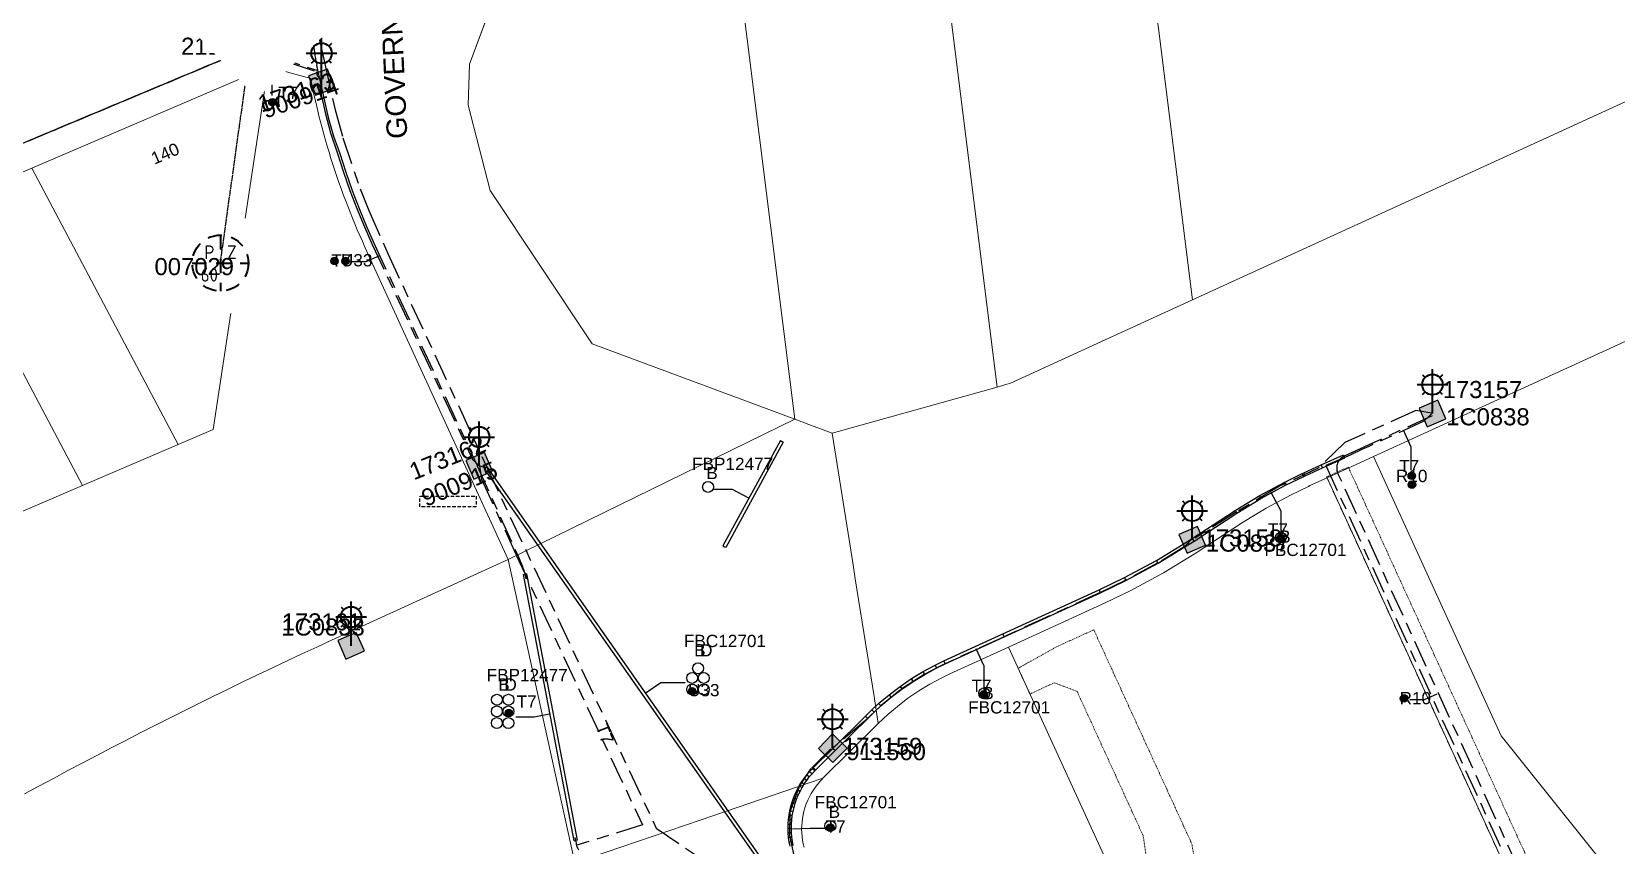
# Model space of a CAD drawing. Header units: metres. Extents: x 300268 to 302887, y 6172399 to 6173904.
# Drawn here: x 300844.4 to 301076.6, y 6173145 to 6173264.3 of the extents above; entities that cross this region are included whole.
import ezdxf
from ezdxf.enums import TextEntityAlignment as Align

# ---------------------------------------------------------------- set-up
doc = ezdxf.new("R2010")
doc.units = ezdxf.units.M
for name, pattern in [('Cable Exist OH', [1, 1, 0]), ('Cable Exist UG', [8.2, 4, -1.2, 1.8, -1.2]), ('Dash', [5, 3, -2]), ('DASHED', [0.75, 0.5, -0.25]), ('HIDDEN', [0.375, 0.25, -0.125]), ('HIDDEN2', [0.1875, 0.125, -0.0625])]:
    doc.linetypes.add(name, pattern=pattern)
doc.layers.get('0').update_dxf_attribs({"color": 6})
for name, color, linetype, lineweight in [('Cadastre Buildings_SP_EXT', 9, 'Continuous', 5), ('Cadastre Land Parcels_SP_EXT', 9, 'Continuous', 5), ('Cadastre Other Property_SP_EXT', 9, 'HIDDEN', 5), ('Cadastre Roads_SP_EXT', 9, 'Continuous', 5)]:
    doc.layers.add(name, color=color, linetype=linetype, lineweight=lineweight)
for name, color, linetype in [('Duct_SP_EXT', 7, 'Continuous'), ('Equip_SL_EXT', 7, 'Continuous'), ('Equip_SP_SL_EXT', 7, 'Continuous'), ('Mains_HV_EXT', 7, 'Continuous'), ('Mains_LV_EXT', 7, 'Continuous'), ('Mains_SL_EXT', 7, 'Continuous'), ('Mains_TR_EXT', 7, 'Continuous'), ('Notes', 7, 'Continuous'), ('Notes_TR_MISC', 7, 'Continuous'), ('SupportsOH_SP_TR_HV_LV_SL_EXT', 7, 'Continuous'), ('SupportsUG_SP_LV_SL_EXT', 7, 'Continuous'), ('Trench_SP_EXT', 7, 'Continuous')]:
    doc.layers.add(name, color=color, linetype=linetype)
doc.layers.add('UNKNOWN_FEATURES', color=1, linetype='DASHED', plot=False)
doc.styles.add('COLUMN_LABEL', font='arial.ttf')
doc.styles.add('iecARIAL', font='arial.ttf', dxfattribs={"height": 2})
doc.styles.add('IESYMBOL1', font='isocp.shx')
doc.styles.add('POLE_LABEL', font='arial.ttf')
doc.styles.add('SLCP_LABEL', font='arial.ttf', dxfattribs={"height": 3.5})
doc.styles.get("Standard").update_dxf_attribs({"font": 'arial.ttf'})

# ---------------------------------------------------------------- blocks, each defined once
blk = doc.blocks.new('COLUMN_EXT')
blk.add_hatch(color=256).paths.add_polyline_path([(-1.49, 1.48), (-1.49, -1.49), (1.48, -1.49), (1.48, 1.48)])
blk.add_lwpolyline([(-1.49, -1.49), (1.48, -1.49), (1.48, 1.48), (-1.49, 1.48)], close=True)
for tag, height, style, flags, p in [('ASSET_NUM', 2.5, 'COLUMN_LABEL', 8, (2, 2)), ('STRUCTURE_PLANT_NUMBER', 0.2, 'POLE_LABEL', 9, (1.81, 0.03)), ('STREET_CODE', 0.2, 'COLUMN_LABEL', 9, (1.81, -0.2))]:
    blk.add_attdef(tag, text='', height=height, dxfattribs=dict(style=style, flags=flags)).set_placement(p, align=Align.MIDDLE_LEFT)
at = {"flags": 1}
blk.add_attdef('Z', (1.81, -2.35), '', height=0.2, dxfattribs=at)
at = {"flags": 9}
for tag, p in [('COLUMN_TYPE', (1.81, -0.4)), ('OWNED_BY', (1.81, -0.6)), ('STATE', (1.81, -0.8)), ('USAGE', (1.81, -1)), ('STREETNAME', (1.81, -1.6)), ('SUBURB', (1.81, -1.8)), ('LEGEND', (1.81, -1.2)), ('LOCATION', (1.81, -1.4)), ('NOTES', (1.81, -2))]:
    blk.add_attdef(tag, text='', height=0.2, dxfattribs=at).set_placement(p, align=Align.MIDDLE_LEFT)
blk = doc.blocks.new('DUCT_EXT')
blk.add_circle((0, 0.8), 0.8)
at = {"flags": 1}
blk.add_attdef('Z', (0, 0), '', height=0.2, dxfattribs=at)
at = {"flags": 9}
for tag, p in [('DUCT_CODE', (0, 0)), ('XSECT_TYPE', (0, -0.2)), ('STATE', (0, -0.6)), ('FB_REFERENCE', (0, -0.4)), ('NOTES', (0, -0.8))]:
    blk.add_attdef(tag, text='', height=0.2, dxfattribs=at).set_placement(p, align=Align.MIDDLE_LEFT)
blk = doc.blocks.new('SL_LANTERN_EXT')
at = {"lineweight": 40}
for p, q in [((-1.46, 5.68), (-1.06, 5.28)), ((0, 1.97), (0, 6.47)), ((1.46, 5.68), (1.06, 5.28)), ((-2.25, 4.22), (2.25, 4.22)), ((-1.46, 2.76), (-1.06, 3.16)), ((0, 0), (0, 2.72)), ((1.46, 2.76), (1.06, 3.16))]:
    blk.add_line(p, q, dxfattribs=at)
blk.add_circle((0, 4.22), 1.5, dxfattribs=at)
at = {"style": 'iecARIAL', "flags": 8}
blk.add_attdef('ASSET_NUM', (1.5, 1.5), '', height=2.5, dxfattribs=at)
for tag, p, height, flags in [('OPERATING_VOLTAGE', (0.98, -1.65), 0.2, 9), ('ORIENTATION', (0.98, -1.85), 0.2, 9), ('OWNED_BY', (0.98, -2.05), 0.2, 9), ('STATE', (0.98, -2.25), 0.2, 9), ('CONSTRUCTED_VOLTAGE', (0.98, -0.65), 0.2, 9), ('CONTROL_TYPE', (0.98, -0.85), 0.2, 9), ('LANTERN_PURPOSE', (0.98, -1.05), 0.2, 9), ('LANTERN_TYPE', (0.98, -1.25), 0.2, 9), ('NO_PHASES', (0.98, -1.45), 0.2, 9), ('USAGE', (0.98, -2.45), 0.2, 9), ('LNUMBER', (2.18, -3.25), 2.5, 8), ('CEXIST', (0.98, -2.65), 0.2, 9), ('CNEW', (0.98, -2.85), 0.2, 9), ('CNUMBER', (0.98, -3.05), 0.2, 9), ('CREMOVE', (0.98, -3.25), 0.2, 9), ('CREPLACE', (0.98, -3.45), 0.2, 9), ('LKINGHEIGHT', (0.98, -3.65), 0.2, 9), ('LBRACKET', (0.98, -3.85), 0.2, 9), ('LBRACKETVOCAB', (0.98, -4.05), 0.2, 9), ('LCATEGORY', (0.98, -4.25), 0.2, 9), ('LCHARGE1', (0.98, -4.45), 0.2, 9), ('LCHARGE1PERCENT', (0.98, -4.65), 0.2, 9), ('LCHARGE2', (0.98, -4.85), 0.2, 9), ('LCHARGE2PERCENT', (0.98, -5.05), 0.2, 9), ('LCHARGE3', (0.98, -5.25), 0.2, 9), ('LCHARGE3PERCENT', (0.98, -5.45), 0.2, 9), ('LEXIST', (0.98, -5.65), 0.2, 9), ('LLAMP', (0.98, -5.85), 0.2, 9), ('LLAMPVOCAB', (0.98, -6.05), 0.2, 9), ('LMAST', (0.98, -6.25), 0.2, 9), ('LMASTVOCAB', (0.98, -6.45), 0.2, 9), ('LNEW', (0.98, -6.65), 0.2, 9), ('LANTNUMBER', (0.98, -6.85), 0.2, 9), ('STREETNAME', (0.98, -9.25), 0.2, 9), ('SUBURB', (0.98, -9.45), 0.2, 1), ('LOUTREACH', (0.98, -7.25), 0.2, 9), ('LOUTREACHVOCAB', (0.98, -7.45), 0.2, 9), ('LRATECODE', (0.98, -7.65), 0.2, 9), ('LREMOVE', (0.98, -7.85), 0.2, 9), ('LREPLACE', (0.98, -8.05), 0.2, 9), ('LTYPE', (0.98, -8.25), 0.2, 9), ('LTYPEVOCAB', (0.98, -8.45), 0.2, 9), ('LEGEND', (0.98, -8.65), 0.2, 9), ('LOCATION', (0.98, -8.85), 0.2, 9), ('NOTES', (0.98, -9.05), 0.2, 9)]:
    blk.add_attdef(tag, p, '', height=height, dxfattribs=dict(flags=flags))
blk = doc.blocks.new('POLE_EXT')
blk.add_hatch(color=256).paths.add_polyline_path([(-1, 0, 1), (1, 0, 1)])
blk.add_lwpolyline([(-1, 0, 1), (1, 0, 1)], format="xyb", close=True)
for tag, height, flags, p in [('pNumber', 2.5, 8, (-17.84, 2.07)), ('OWNED_BY', 0.2, 9, (1.35, -0.4)), ('SPECIAL_USE', 0.2, 9, (1.35, -0.8)), ('STATE', 0.2, 9, (1.35, -1)), ('cLV', 0.2, 9, (1.35, -1.4)), ('hDepth', 0.2, 9, (1.35, -1.6)), ('hDia', 0.2, 9, (1.35, -1.8)), ('cHV', 0.2, 9, (1.35, -2)), ('PARENT', 0.2, 9, (1.35, -0.6)), ('USAGE', 0.2, 9, (1.35, -1.2)), ('LBRACKET', 0.2, 9, (1.35, -2.2)), ('LExisting', 0.2, 9, (1.35, -2.4)), ('cLinedev', 0.2, 9, (1.35, -3.4)), ('pExisting', 0.2, 9, (1.35, -3.8)), ('pFooting', 0.2, 9, (1.35, -4.4)), ('pNew', 0.2, 9, (1.35, -4.6)), ('LANTNUMBER', 0.2, 9, (1.35, -2.6)), ('LOther', 0.2, 9, (1.35, -2.8)), ('LRemove', 0.2, 9, (1.35, -3)), ('LEGEND', 0.2, 9, (1.35, -3.2)), ('LOCATION', 0.2, 9, (1.35, -3.6)), ('PFNUMBER', 0.2, 9, (1.35, -4)), ('NEWPFNUMBER', 0.2, 9, (1.35, -4.2)), ('pRelocate', 0.2, 9, (1.35, -5)), ('pRemove', 0.2, 9, (1.35, -5.2)), ('pReplace', 0.2, 9, (1.35, -5.4)), ('pStay', 0.2, 9, (1.35, -5.6)), ('pType', 0.2, 9, (1.35, -5.8)), ('cspan', 0.2, 9, (1.35, -6)), ('STREETNAME', 0.2, 9, (1.35, -6.2)), ('SUBURB', 0.2, 9, (1.35, -6.4)), ('OPERATED_BY', 0.2, 9, (1.36, -7.01)), ('NOTES', 0.2, 9, (1.35, -6.6)), ('MAINTAINED_BY', 0.2, 9, (1.36, -6.81))]:
    blk.add_attdef(tag, text='', height=height, dxfattribs=dict(flags=flags)).set_placement(p, align=Align.MIDDLE_LEFT)
at = {"style": 'POLE_LABEL'}
for tag, height, flags, p in [('ASSET_NUM', 2.5, 8, (2, 2)), ('STRUCTURE_PLANT_NUMBER', 0.2, 9, (1.35, 0.03)), ('STREET_CODE', 0.2, 9, (1.35, -0.2))]:
    blk.add_attdef(tag, text='', height=height, dxfattribs=dict(at, flags=flags)).set_placement(p, align=Align.MIDDLE_LEFT)
at = {"flags": 1}
blk.add_attdef('Z', (1.35, -7.33), '', height=0.2, dxfattribs=at)
blk = doc.blocks.new('SL_STJ_EXT')
h = blk.add_hatch(color=256)
edge = h.paths.add_edge_path()
edge.add_ellipse((-0.59, 0.13), major_axis=(0.226, 0.226), ratio=1, start_angle=45, end_angle=135)
edge.add_line((-0.91, 0.13), (-0.91, -0.13))
edge.add_ellipse((-0.59, -0.13), major_axis=(0.226, 0.226), ratio=1, start_angle=135, end_angle=225)
edge.add_line((-0.59, -0.45), (0.59, -0.45))
edge.add_ellipse((0.59, -0.13), major_axis=(-0.226, 0.226), ratio=1, start_angle=135, end_angle=225)
edge.add_line((0.91, -0.13), (0.91, 0.13))
edge.add_ellipse((0.59, 0.13), major_axis=(-0.226, 0.226), ratio=1, start_angle=225, end_angle=315)
edge.add_line((0.59, 0.45), (-0.59, 0.45))
blk.add_lwpolyline([(-0.91, 0.13), (-0.91, -0.13, 0.414214), (-0.59, -0.45), (0.59, -0.45, 0.414214), (0.91, -0.13), (0.91, 0.13, 0.414214), (0.59, 0.45), (-0.59, 0.45, 0.414214)], format="xyb", close=True)
at = {"flags": 1}
blk.add_attdef('Z', (0, 0), '', height=0.2, dxfattribs=at)
at = {"flags": 9}
for tag, p in [('ORIENTATION', (0, 0)), ('USAGE', (0, -0.2)), ('LEGEND', (0, -0.4)), ('NOTES', (0, -0.6))]:
    blk.add_attdef(tag, text='', height=0.2, dxfattribs=at).set_placement(p, align=Align.MIDDLE_LEFT)
blk = doc.blocks.new('CABLE_LARGE_EXT')
h = blk.add_hatch(color=256)
edge = h.paths.add_edge_path()
edge.add_arc((0, 0.55), 0.55, 0, 360)
blk.add_circle((0, 0.55), 0.55)
at = {"flags": 1}
blk.add_attdef('Z', (0, 0), '', height=0.2, dxfattribs=at)
at = {"flags": 9}
for tag, p in [('COND_CODE', (0, 0)), ('STATE', (0, -0.4)), ('XSECT_SIZE', (0, -0.6)), ('FB_REFERENCE', (0, -0.2)), ('NOTES', (0, -0.8))]:
    blk.add_attdef(tag, text='', height=0.2, dxfattribs=at).set_placement(p, align=Align.MIDDLE_LEFT)
blk = doc.blocks.new('SLCP_ZELL_EXT')
blk.add_wipeout([(-0.24, 7.5), (-0.71, 7.47), (-1.17, 7.41), (-1.64, 7.32), (-2.09, 7.21), (-2.54, 7.06), (-2.98, 6.89), (-3.41, 6.69), (-3.82, 6.46), (-4.22, 6.21), (-4.6, 5.93), (-4.96, 5.63), (-5.31, 5.31), (-5.63, 4.96), (-5.93, 4.6), (-6.21, 4.22), (-6.46, 3.82), (-6.69, 3.41), (-6.89, 2.98), (-7.06, 2.54), (-7.21, 2.09), (-7.32, 1.64), (-7.41, 1.17), (-7.47, 0.71), (-7.5, 0.24), (-7.5, -0.24), (-7.47, -0.71), (-7.41, -1.17), (-7.32, -1.64), (-7.21, -2.09), (-7.06, -2.54), (-6.89, -2.98), (-6.69, -3.41), (-6.46, -3.82), (-6.21, -4.22), (-5.93, -4.6), (-5.63, -4.96), (-5.31, -5.31), (-4.96, -5.63), (-4.6, -5.93), (-4.22, -6.21), (-3.82, -6.46), (-3.41, -6.69), (-2.98, -6.89), (-2.54, -7.06), (-2.09, -7.21), (-1.64, -7.32), (-1.17, -7.41), (-0.71, -7.47), (-0.24, -7.5), (0.24, -7.5), (0.71, -7.47), (1.17, -7.41), (1.64, -7.32), (2.09, -7.21), (2.54, -7.06), (2.98, -6.89), (3.41, -6.69), (3.82, -6.46), (4.22, -6.21), (4.6, -5.93), (4.96, -5.63), (5.31, -5.31), (5.63, -4.96), (5.93, -4.6), (6.21, -4.22), (6.46, -3.82), (6.69, -3.41), (6.89, -2.98), (7.06, -2.54), (7.21, -2.09), (7.32, -1.64), (7.41, -1.17), (7.47, -0.71), (7.5, -0.24), (7.5, 0.24), (7.47, 0.71), (7.41, 1.17), (7.32, 1.64), (7.21, 2.09), (7.06, 2.54), (6.89, 2.98), (6.69, 3.41), (6.46, 3.82), (6.21, 4.22), (5.93, 4.6), (5.63, 4.96), (5.31, 5.31), (4.96, 5.63), (4.6, 5.93), (4.22, 6.21), (3.82, 6.46), (3.41, 6.69), (2.98, 6.89), (2.54, 7.06), (2.09, 7.21), (1.64, 7.32), (1.17, 7.41), (0.71, 7.47), (0.24, 7.5)])
at = {"linetype": 'Dash', "lineweight": 40, "ltscale": 0.7}
for p, q in [((0, 4.11), (0, -4.11)), ((-4.11, 0), (4.11, 0))]:
    blk.add_line(p, q, dxfattribs=at)
blk.add_circle((0, 0), 4.11, dxfattribs=at)
at = {"lineweight": 40, "style": 'IESYMBOL1'}
for s, p in [('P', (-1.6, 0)), ('Z', (1.7, 0)), ('60', (-1.61, -3.31))]:
    blk.add_text(s, height=2, dxfattribs=at).set_placement(p, align=Align.BOTTOM_CENTER)
at = {"style": 'SLCP_LABEL'}
for tag, height, flags, p in [('ASSET_NUM', 2.5, 8, (2, 2)), ('STREET_CODE', 0.2, 9, (0, -0.2))]:
    blk.add_attdef(tag, text='', height=height, dxfattribs=dict(at, flags=flags)).set_placement(p, align=Align.MIDDLE_LEFT)
at = {"flags": 1}
blk.add_attdef('Z', (0, 0), '', height=0.2, dxfattribs=at)
at = {"flags": 9}
for tag, p in [('CONSTRUCTED_VOLTAGE', (0, -0.4)), ('CONTROL_TYPE', (0, -0.6)), ('OPERATING_VOLTAGE', (0, -1)), ('ORIENTATION', (0, -1.2)), ('OWNED_BY', (0, -1.4)), ('STATE', (0, -2)), ('NO_PHASES', (0, -0.8)), ('USAGE', (0, -1.6)), ('LOCATION', (0, -1.8)), ('NOTES', (0, -2.2))]:
    blk.add_attdef(tag, text='', height=0.2, dxfattribs=at).set_placement(p, align=Align.MIDDLE_LEFT)
blk = doc.blocks.new('*U161')
blk.add_hatch(color=256).paths.add_polyline_path([(-0.01, 0.51), (0.01, -0.49), (2, 0.03)])
at = {"flags": 128}
blk.add_lwpolyline([(-0.01, 0.51), (0.01, -0.49), (2, 0.03), (-0.01, 0.51)], dxfattribs=at)
blk.add_wipeout([(1.9, 5.94), (25.43, 6.32), (25.94, -25.87), (2.42, -26.25)])

msp = doc.modelspace()

# ---------------------------------------------------------------- linework, layer by layer
at = {"layer": 'Cadastre Buildings_SP_EXT', "linetype": 'Continuous'}
msp.add_lwpolyline([(301067.68, 6173125.56), (301034.18, 6173198.83), (301031.67, 6173197.69), (301031.45, 6173197.58), (301028.84, 6173196.31), (301025.27, 6173194.37), (301021.81, 6173192.26), (301014.83, 6173187.74), (301010.21, 6173184.9), (301005.44, 6173182.32), (301001.65, 6173180.5), (300987.52, 6173174.02), (301010.87, 6173122.94), (301014.23, 6173101.12), (301067.68, 6173125.56)], close=True, dxfattribs=at)
at = {"layer": 'Cadastre Land Parcels_SP_EXT', "linetype": 'Continuous'}
for points in [[(301085.34, 6173257.39), (301080.79, 6173293.85), (301007.01, 6173284.65), (301014.46, 6173224.93), (301085.34, 6173257.39)], [(300987.26, 6173212.55), (300987.68, 6173212.67), (301014.46, 6173224.93), (301007.01, 6173284.65), (300977.24, 6173280.93), (300985.82, 6173212.15), (300987.26, 6173212.55)], [(300985.82, 6173212.15), (300977.24, 6173280.93), (300947.47, 6173277.22), (300956.17, 6173207.44), (300958.62, 6173206.53), (300961.66, 6173205.4), (300985.82, 6173212.15)], [(300947.47, 6173277.22), (300917.24, 6173273.45), (300912.4, 6173269.92), (300908.54, 6173259.47), (300908.32, 6173253.48), (300911.53, 6173240.98), (300926.48, 6173218.48), (300956.17, 6173207.44), (300947.47, 6173277.22)], [(300870.95, 6173205.91), (300879.01, 6173259.12), (300844.37, 6173244.26), (300865.83, 6173203.71), (300870.95, 6173205.91)], [(300865.83, 6173203.71), (300844.37, 6173244.26), (300830.36, 6173238.25), (300851.82, 6173197.7), (300865.83, 6173203.71)], [(300851.82, 6173197.7), (300830.36, 6173238.25), (300816.35, 6173232.24), (300837.81, 6173191.7), (300851.82, 6173197.7)], [(301148.31, 6172967.37), (301109.82, 6173057.45), (301100.2, 6173102.54), (301091.88, 6173120.74), (301059.71, 6173161.02), (301041, 6173201.94), (301034.18, 6173198.83), (301067.68, 6173125.56), (301132.62, 6172983.54), (301142.17, 6172962.65), (301148.31, 6172967.37)]]:
    msp.add_lwpolyline(points, close=True, dxfattribs=at)
for points in [[(301194.75, 6173272.32), (301192.63, 6173271.37), (301190.51, 6173270.4), (301041, 6173201.94), (301059.71, 6173161.02), (301091.88, 6173120.74), (301100.2, 6173102.54), (301109.82, 6173057.45), (301148.31, 6172967.37), (301166.66, 6172981.48), (301185.71, 6172996.12), (301196.62, 6173004.5)], [(300843.33, 6173152.49), (300845.43, 6173153.63), (300847.54, 6173154.77), (300849.66, 6173155.9), (300851.77, 6173157.02), (300853.9, 6173158.13), (300856.02, 6173159.24), (300858.15, 6173160.34), (300860.28, 6173161.44), (300862.42, 6173162.52), (300864.56, 6173163.6), (300866.7, 6173164.68), (300868.85, 6173165.74), (300871, 6173166.8), (300873.15, 6173167.85), (300875.31, 6173168.9), (300877.47, 6173169.94), (300877.47, 6173169.94), (300879.63, 6173170.97), (300881.8, 6173171.99), (300883.97, 6173173.01), (300886.14, 6173174.01), (300888.32, 6173175.02), (300914.18, 6173186.86), (300893.2, 6173232.67), (300892.82, 6173233.52), (300892.44, 6173234.37), (300892.07, 6173235.22), (300891.71, 6173236.07), (300891.35, 6173236.93), (300891.01, 6173237.79), (300890.67, 6173238.66), (300890.34, 6173239.53), (300890.01, 6173240.4), (300889.69, 6173241.27), (300889.38, 6173242.14), (300889.08, 6173243.02), (300888.78, 6173243.9), (300888.5, 6173244.78), (300888.21, 6173245.67), (300887.94, 6173246.56), (300887.68, 6173247.45), (300887.42, 6173248.34), (300887.17, 6173249.23), (300886.92, 6173250.13), (300886.69, 6173251.03), (300886.46, 6173251.93), (300886.24, 6173252.83), (300886.03, 6173253.73), (300885.82, 6173254.64), (300885.62, 6173255.55), (300885.43, 6173256.46), (300885.25, 6173257.37), (300879.01, 6173259.12), (300870.95, 6173205.91), (300865.83, 6173203.71), (300851.82, 6173197.7), (300837.81, 6173191.7)], [(301010.87, 6173122.94), (300987.52, 6173174.02), (300978.92, 6173170.09), (300977.63, 6173169.48), (300975.98, 6173168.59), (300974.38, 6173167.61), (300972.77, 6173166.51), (300971.21, 6173165.33), (300969.85, 6173164.18), (300968.42, 6173162.83), (300960.31, 6173154.79), (300960.24, 6173154.72), (300959.86, 6173154.32), (300959.5, 6173153.89), (300959.16, 6173153.45), (300958.86, 6173153.01), (300958.58, 6173152.55), (300958.33, 6173152.08), (300958.09, 6173151.55), (300957.86, 6173151.01), (300957.67, 6173150.45), (300957.52, 6173149.94), (300957.4, 6173149.41), (300957.31, 6173148.89), (300957.24, 6173148.37), (300957.21, 6173147.84), (300957.19, 6173147.31), (300957.21, 6173146.78), (300957.25, 6173146.24), (300957.32, 6173145.72), (300957.41, 6173145.19), (300957.54, 6173144.68)]]:
    msp.add_lwpolyline(points, dxfattribs=at)
at = {"layer": 'Cadastre Other Property_SP_EXT', "linetype": 'HIDDEN2'}
for points in [[(301034.11, 6173198.96), (301142.14, 6172962.78), (301144.98, 6172964.97), (301037.29, 6173200.41), (301034.11, 6173198.96)], [(300990.63, 6173167.14), (300994.2, 6173168.78), (300997.54, 6173167.54), (301007.22, 6173146.38), (301012.14, 6173114.43), (301019.07, 6173114.65), (301014.38, 6173145.12), (300999.99, 6173176.55), (300994.54, 6173174.06), (300988.91, 6173170.92), (300990.63, 6173167.14)]]:
    msp.add_lwpolyline(points, close=True, dxfattribs=at)
at = {"layer": 'Cadastre Roads_SP_EXT', "linetype": 'Continuous'}
for p, q in [((300908.54, 6173259.47), (300912.4, 6173269.92)), ((300908.32, 6173253.48), (300908.54, 6173259.47)), ((300844.37, 6173244.26), (300879.01, 6173259.12)), ((300885.25, 6173257.37), (300885.43, 6173256.46)), ((300885.43, 6173256.46), (300885.62, 6173255.55)), ((300885.62, 6173255.55), (300885.82, 6173254.64)), ((300885.82, 6173254.64), (300886.03, 6173253.73)), ((300886.03, 6173253.73), (300886.24, 6173252.83)), ((300886.24, 6173252.83), (300886.46, 6173251.93)), ((300911.53, 6173240.98), (300908.32, 6173253.48)), ((300886.46, 6173251.93), (300886.69, 6173251.03)), ((300886.69, 6173251.03), (300886.92, 6173250.13)), ((300886.92, 6173250.13), (300887.17, 6173249.23)), ((300887.17, 6173249.23), (300887.42, 6173248.34)), ((300887.42, 6173248.34), (300887.68, 6173247.45)), ((300887.68, 6173247.45), (300887.94, 6173246.56)), ((300887.94, 6173246.56), (300888.21, 6173245.67)), ((300888.21, 6173245.67), (300888.5, 6173244.78)), ((300888.5, 6173244.78), (300888.78, 6173243.9)), ((300888.78, 6173243.9), (300889.08, 6173243.02)), ((300889.08, 6173243.02), (300889.38, 6173242.14)), ((300889.38, 6173242.14), (300889.69, 6173241.27)), ((300889.69, 6173241.27), (300890.01, 6173240.4)), ((300926.48, 6173218.48), (300911.53, 6173240.98)), ((300890.01, 6173240.4), (300890.34, 6173239.53)), ((300890.34, 6173239.53), (300890.67, 6173238.66)), ((300890.67, 6173238.66), (300891.01, 6173237.79)), ((300891.01, 6173237.79), (300891.35, 6173236.93)), ((300891.35, 6173236.93), (300891.71, 6173236.07)), ((300891.71, 6173236.07), (300892.07, 6173235.22)), ((300892.07, 6173235.22), (300892.44, 6173234.37)), ((300892.44, 6173234.37), (300892.82, 6173233.52)), ((300892.82, 6173233.52), (300893.2, 6173232.67)), ((300893.2, 6173232.67), (300914.18, 6173186.86)), ((300956.17, 6173207.44), (300926.48, 6173218.48)), ((300914.18, 6173186.86), (300956.17, 6173207.44)), ((300956.17, 6173207.44), (300956.17, 6173207.44))]:
    msp.add_line(p, q, dxfattribs=at)
for points in [[(301085.34, 6173257.39), (301014.46, 6173224.93), (300987.68, 6173212.67), (300987.26, 6173212.55), (300985.82, 6173212.15), (300961.66, 6173205.4), (300964.72, 6173186.09), (300965.05, 6173184.03), (300967.79, 6173166.78), (300968.42, 6173162.83), (300969.85, 6173164.18), (300969.85, 6173164.18), (300971.21, 6173165.33), (300972.77, 6173166.51), (300974.38, 6173167.61), (300975.98, 6173168.59), (300977.63, 6173169.48), (300978.92, 6173170.09), (300987.52, 6173174.02), (301001.65, 6173180.5), (301005.44, 6173182.32), (301010.21, 6173184.9), (301014.83, 6173187.74), (301021.81, 6173192.26), (301025.27, 6173194.37), (301028.84, 6173196.31), (301031.45, 6173197.58), (301031.67, 6173197.69), (301034.18, 6173198.83), (301041, 6173201.94), (301190.51, 6173270.4)], [(300923.94, 6173142.4), (300914.18, 6173186.86), (300888.32, 6173175.02), (300886.14, 6173174.01), (300883.97, 6173173.01), (300881.8, 6173171.99), (300879.63, 6173170.97), (300877.47, 6173169.94), (300875.31, 6173168.9), (300873.15, 6173167.85), (300871, 6173166.8), (300868.85, 6173165.74), (300866.7, 6173164.68), (300864.56, 6173163.6), (300862.42, 6173162.52), (300860.28, 6173161.44), (300858.15, 6173160.34), (300856.02, 6173159.24), (300853.9, 6173158.13), (300851.77, 6173157.02), (300849.66, 6173155.9), (300847.54, 6173154.77), (300845.43, 6173153.63), (300843.33, 6173152.49)], [(300957.54, 6173144.68), (300957.41, 6173145.19), (300957.32, 6173145.72), (300957.25, 6173146.24), (300957.21, 6173146.78), (300957.19, 6173147.31), (300957.21, 6173147.84), (300957.24, 6173148.37), (300957.31, 6173148.89), (300957.4, 6173149.41), (300957.52, 6173149.94), (300957.67, 6173150.45), (300957.86, 6173151.01), (300958.09, 6173151.55), (300958.33, 6173152.08), (300958.58, 6173152.55), (300958.86, 6173153.01), (300959.16, 6173153.45), (300959.5, 6173153.89), (300959.86, 6173154.32), (300960.24, 6173154.72), (300960.31, 6173154.79), (300942.31, 6173148.66), (300923.94, 6173142.4)]]:
    msp.add_lwpolyline(points, dxfattribs=at)
at = {"layer": 'Duct_SP_EXT'}
for p, q in [((300954.07, 6173204.29), (300945.66, 6173188.85)), ((300954.5, 6173204.06), (300946.09, 6173188.62)), ((300954.07, 6173204.29), (300954.29, 6173204.18)), ((300954.5, 6173204.06), (300954.29, 6173204.18)), ((301033.3, 6173200.72), (301036.59, 6173202.23)), ((301033.5, 6173200.28), (301036.79, 6173201.79)), ((301036.59, 6173202.23), (301036.69, 6173202.01)), ((301036.79, 6173201.79), (301036.69, 6173202.01)), ((300910.65, 6173200.15), (300910.85, 6173200.29)), ((300910.65, 6173200.15), (300959.99, 6173129.74)), ((300911.04, 6173200.43), (300910.85, 6173200.29)), ((300911.04, 6173200.43), (300960.39, 6173130.02)), ((301027.89, 6173198.17), (301030.55, 6173199.45)), ((301028.11, 6173197.74), (301030.75, 6173199.02)), ((301030.55, 6173199.45), (301030.79, 6173199.57)), ((301030.55, 6173199.45), (301030.65, 6173199.24)), ((301030.75, 6173199.02), (301030.65, 6173199.24)), ((301030.75, 6173199.02), (301030.99, 6173199.14)), ((301030.79, 6173199.57), (301033.3, 6173200.72)), ((301030.79, 6173199.57), (301030.89, 6173199.35)), ((301030.99, 6173199.14), (301030.89, 6173199.35)), ((301030.99, 6173199.14), (301033.5, 6173200.28)), ((301033.3, 6173200.72), (301033.4, 6173200.5)), ((301033.5, 6173200.28), (301033.4, 6173200.5)), ((301024.24, 6173196.19), (301027.89, 6173198.17)), ((301024.48, 6173195.78), (301028.11, 6173197.74)), ((301027.89, 6173198.17), (301028, 6173197.96)), ((301028.11, 6173197.74), (301028, 6173197.96)), ((301020.71, 6173194.04), (301024.24, 6173196.19)), ((301020.96, 6173193.63), (301024.48, 6173195.78)), ((301024.24, 6173196.19), (301024.36, 6173195.99)), ((301024.48, 6173195.78), (301024.36, 6173195.99)), ((301014.42, 6173189.96), (301020.71, 6173194.04)), ((301014.68, 6173189.56), (301020.96, 6173193.63)), ((301020.71, 6173194.04), (301020.84, 6173193.83)), ((301020.96, 6173193.63), (301020.84, 6173193.83)), ((301009.17, 6173186.73), (301013.73, 6173189.52)), ((301013.73, 6173189.52), (301014.42, 6173189.96)), ((301013.73, 6173189.52), (301013.86, 6173189.32)), ((301013.99, 6173189.11), (301014.68, 6173189.56)), ((301014.42, 6173189.96), (301014.55, 6173189.76)), ((301014.42, 6173189.96), (301014.55, 6173189.76)), ((301014.68, 6173189.56), (301014.55, 6173189.76)), ((301014.68, 6173189.56), (301014.55, 6173189.76)), ((300945.66, 6173188.85), (300945.88, 6173188.74)), ((300946.09, 6173188.62), (300945.88, 6173188.74)), ((301009.41, 6173186.32), (301013.99, 6173189.11)), ((301013.99, 6173189.11), (301013.86, 6173189.32)), ((301004.49, 6173184.2), (301009.17, 6173186.73)), ((301004.71, 6173183.77), (301009.41, 6173186.32)), ((301009.17, 6173186.73), (301009.29, 6173186.52)), ((301009.41, 6173186.32), (301009.29, 6173186.52)), ((300916.45, 6173184.67), (300916.69, 6173184.72)), ((300923.85, 6173145.63), (300916.45, 6173184.67)), ((300916.93, 6173184.76), (300916.69, 6173184.72)), ((300924.32, 6173145.72), (300916.93, 6173184.76)), ((301000.76, 6173182.4), (301004.49, 6173184.2)), ((301000.97, 6173181.97), (301004.71, 6173183.77)), ((301004.49, 6173184.2), (301004.6, 6173183.99)), ((301004.71, 6173183.77), (301004.6, 6173183.99)), ((300986.65, 6173175.94), (301000.76, 6173182.4)), ((300986.85, 6173175.5), (301000.97, 6173181.97)), ((301000.76, 6173182.4), (301000.86, 6173182.18)), ((301000.97, 6173181.97), (301000.86, 6173182.18)), ((300978.03, 6173171.99), (300986.65, 6173175.94)), ((300986.65, 6173175.94), (300986.75, 6173175.72)), ((300986.85, 6173175.5), (300986.75, 6173175.72)), ((300978.23, 6173171.56), (300986.85, 6173175.5)), ((300974.99, 6173170.44), (300976.76, 6173171.38)), ((300975.23, 6173170.02), (300976.98, 6173170.96)), ((300976.76, 6173171.38), (300978.03, 6173171.99)), ((300976.76, 6173171.38), (300976.87, 6173171.17)), ((300976.98, 6173170.96), (300976.87, 6173171.17)), ((300976.98, 6173170.96), (300978.23, 6173171.56)), ((300978.03, 6173171.99), (300978.13, 6173171.78)), ((300978.23, 6173171.56), (300978.13, 6173171.78)), ((300971.61, 6173168.26), (300973.27, 6173169.39)), ((300971.89, 6173167.87), (300973.53, 6173168.99)), ((300973.27, 6173169.39), (300974.99, 6173170.44)), ((300973.27, 6173169.39), (300973.4, 6173169.19)), ((300973.53, 6173168.99), (300973.4, 6173169.19)), ((300973.53, 6173168.99), (300975.23, 6173170.02)), ((300974.99, 6173170.44), (300975.11, 6173170.23)), ((300975.23, 6173170.02), (300975.11, 6173170.23)), ((300968.47, 6173165.74), (300970, 6173167.04)), ((300968.79, 6173165.38), (300970.3, 6173166.67)), ((300970, 6173167.04), (300971.61, 6173168.26)), ((300970, 6173167.04), (300970.15, 6173166.85)), ((300970.3, 6173166.67), (300970.15, 6173166.85)), ((300970.3, 6173166.67), (300971.89, 6173167.87)), ((300971.61, 6173168.26), (300971.75, 6173168.06)), ((300971.89, 6173167.87), (300971.75, 6173168.06)), ((300966.53, 6173163.9), (300967.48, 6173164.82)), ((300966.87, 6173163.55), (300967.81, 6173164.47)), ((300967.48, 6173164.82), (300968.47, 6173165.74)), ((300967.48, 6173164.82), (300967.65, 6173164.64)), ((300967.81, 6173164.47), (300967.65, 6173164.64)), ((300967.81, 6173164.47), (300968.79, 6173165.38)), ((300968.47, 6173165.74), (300968.63, 6173165.56)), ((300968.79, 6173165.38), (300968.63, 6173165.56)), ((300961.76, 6173159.17), (300966.53, 6173163.9)), ((300962.09, 6173158.83), (300966.87, 6173163.56)), ((300966.53, 6173163.9), (300966.53, 6173163.9)), ((300966.53, 6173163.9), (300966.7, 6173163.73)), ((300966.53, 6173163.9), (300966.7, 6173163.73)), ((300966.87, 6173163.56), (300966.7, 6173163.73)), ((300966.87, 6173163.55), (300966.7, 6173163.73)), ((300966.87, 6173163.56), (300966.87, 6173163.55)), ((300958.88, 6173156.32), (300961.76, 6173159.17)), ((300959.22, 6173155.98), (300962.09, 6173158.83)), ((300961.76, 6173159.17), (300961.93, 6173159)), ((300961.76, 6173159.17), (300961.93, 6173159)), ((300962.09, 6173158.83), (300961.93, 6173159)), ((300962.09, 6173158.83), (300961.93, 6173159)), ((300957.17, 6173154.21), (300957.54, 6173154.75)), ((300957.54, 6173154.75), (300957.93, 6173155.27)), ((300957.54, 6173154.75), (300957.73, 6173154.61)), ((300957.93, 6173155.27), (300958.35, 6173155.76)), ((300957.93, 6173155.27), (300958.12, 6173155.12)), ((300957.93, 6173154.47), (300958.31, 6173154.97)), ((300958.31, 6173154.97), (300958.12, 6173155.12)), ((300958.31, 6173154.97), (300958.71, 6173155.44)), ((300958.35, 6173155.76), (300958.78, 6173156.22)), ((300958.35, 6173155.76), (300958.53, 6173155.6)), ((300958.71, 6173155.44), (300958.53, 6173155.6)), ((300958.71, 6173155.44), (300959.13, 6173155.89)), ((300958.78, 6173156.22), (300958.88, 6173156.32)), ((300958.78, 6173156.22), (300958.96, 6173156.06)), ((300958.88, 6173156.32), (300959.05, 6173156.15)), ((300959.13, 6173155.89), (300958.96, 6173156.06)), ((300959.22, 6173155.98), (300959.05, 6173156.15)), ((300959.13, 6173155.89), (300959.22, 6173155.98)), ((300956, 6173151.88), (300956.25, 6173152.49)), ((300956.25, 6173152.49), (300956.53, 6173153.08)), ((300956.25, 6173152.49), (300956.47, 6173152.39)), ((300956.69, 6173152.29), (300956.47, 6173152.39)), ((300956.53, 6173153.08), (300956.84, 6173153.65)), ((300956.53, 6173153.08), (300956.74, 6173152.97)), ((300956.69, 6173152.29), (300956.96, 6173152.86)), ((300956.96, 6173152.86), (300956.74, 6173152.97)), ((300956.84, 6173153.65), (300957.17, 6173154.21)), ((300956.84, 6173153.65), (300957.04, 6173153.53)), ((300956.96, 6173152.86), (300957.25, 6173153.41)), ((300957.25, 6173153.41), (300957.04, 6173153.53)), ((300957.17, 6173154.21), (300957.37, 6173154.08)), ((300957.25, 6173153.41), (300957.58, 6173153.95)), ((300957.58, 6173153.95), (300957.37, 6173154.08)), ((300957.58, 6173153.95), (300957.93, 6173154.47)), ((300957.93, 6173154.47), (300957.73, 6173154.61)), ((300955.34, 6173149.37), (300955.46, 6173150.01)), ((300955.46, 6173150.01), (300955.61, 6173150.64)), ((300955.46, 6173150.01), (300955.69, 6173149.96)), ((300955.61, 6173150.64), (300955.79, 6173151.27)), ((300955.61, 6173150.64), (300955.84, 6173150.58)), ((300955.79, 6173151.27), (300956, 6173151.88)), ((300955.79, 6173151.27), (300956.02, 6173151.2)), ((300956.07, 6173150.52), (300955.84, 6173150.58)), ((300955.93, 6173149.91), (300956.07, 6173150.52)), ((300956, 6173151.88), (300956.23, 6173151.8)), ((300956.25, 6173151.12), (300956.02, 6173151.2)), ((300956.07, 6173150.52), (300956.25, 6173151.12)), ((300956.45, 6173151.71), (300956.23, 6173151.8)), ((300956.25, 6173151.12), (300956.45, 6173151.71)), ((300956.45, 6173151.71), (300956.69, 6173152.29)), ((300955.2, 6173147.42), (300955.21, 6173148.07)), ((300955.21, 6173148.07), (300955.26, 6173148.72)), ((300955.21, 6173148.07), (300955.45, 6173148.06)), ((300955.26, 6173148.72), (300955.34, 6173149.37)), ((300955.26, 6173148.72), (300955.5, 6173148.7)), ((300955.34, 6173149.37), (300955.58, 6173149.33)), ((300955.69, 6173148.05), (300955.45, 6173148.06)), ((300955.74, 6173148.68), (300955.5, 6173148.7)), ((300955.82, 6173149.3), (300955.58, 6173149.33)), ((300955.68, 6173147.42), (300955.69, 6173148.05)), ((300955.93, 6173149.91), (300955.69, 6173149.96)), ((300955.69, 6173148.05), (300955.74, 6173148.68)), ((300955.74, 6173148.68), (300955.82, 6173149.3)), ((300955.82, 6173149.3), (300955.93, 6173149.91)), ((300923.85, 6173145.63), (300924.08, 6173145.68)), ((300924.32, 6173145.72), (300924.08, 6173145.68)), ((300955.22, 6173146.77), (300955.2, 6173147.42)), ((300955.2, 6173147.42), (300955.44, 6173147.42)), ((300955.22, 6173146.77), (300955.46, 6173146.78)), ((300955.28, 6173146.12), (300955.22, 6173146.77)), ((300955.28, 6173146.12), (300955.52, 6173146.15)), ((300955.37, 6173145.47), (300955.28, 6173146.12)), ((300955.37, 6173145.47), (300955.6, 6173145.51)), ((300955.49, 6173144.84), (300955.37, 6173145.47)), ((300955.68, 6173147.42), (300955.44, 6173147.42)), ((300955.7, 6173146.8), (300955.46, 6173146.78)), ((300955.75, 6173146.17), (300955.52, 6173146.15)), ((300955.84, 6173145.55), (300955.6, 6173145.51)), ((300955.7, 6173146.8), (300955.68, 6173147.42)), ((300955.75, 6173146.17), (300955.7, 6173146.8)), ((300955.84, 6173145.55), (300955.75, 6173146.17)), ((300955.96, 6173144.94), (300955.84, 6173145.55))]:
    msp.add_line(p, q, dxfattribs=at)
for points in [[(300879.6, 6173254.89), (300879.57, 6173258.03), (300880.44, 6173260.58)], [(300890.98, 6173230.54), (300893.37, 6173230.54), (300895.36, 6173231.45)], [(301046.52, 6173199.97), (301046.52, 6173203.33), (301045.38, 6173205.82)], [(300944.28, 6173197.15), (300947.01, 6173197.15), (300949.38, 6173195.88)], [(301027.45, 6173190.32), (301027.45, 6173193.94), (301025.97, 6173196.68)], [(300983.92, 6173167.52), (300983.92, 6173171.24), (300982.78, 6173173.75)], [(300940.13, 6173168.76), (300936.56, 6173168.76), (300934.25, 6173167.19)], [(301046.32, 6173166.33), (301048.45, 6173166.33), (301050.31, 6173167.18)], [(300915.3, 6173163.77), (300918.01, 6173163.77), (300920.26, 6173164.23)], [(300960.85, 6173147.42), (300958.46, 6173147.42), (300955.83, 6173147.33)]]:
    msp.add_lwpolyline(points, dxfattribs=at)
at = {"layer": 'Mains_HV_EXT', "linetype": 'Cable Exist UG'}
msp.add_lwpolyline([(300889.22, 6173300.7), (300887.78, 6173298.76), (300886.37, 6173286.32), (300886.53, 6173263.01), (300887.32, 6173259.55), (300888.84, 6173252.79), (300889.97, 6173248.69), (300892.48, 6173241.22), (300893.75, 6173238.03), (300896.54, 6173231.74), (300911.02, 6173200.49), (300935.87, 6173147.48), (300958.64, 6173131.94), (300960.44, 6173125.71), (300972.95, 6173099), (300996.85, 6173090.23)], dxfattribs=at)
at = {"layer": 'Mains_LV_EXT', "linetype": 'Cable Exist OH'}
for points in [[(300876.42, 6173261.87), (300889.22, 6173300.7)], [(300824.69, 6173240.19), (300876.42, 6173261.87)]]:
    msp.add_lwpolyline(points, dxfattribs=at)
at = {"layer": 'Mains_LV_EXT', "linetype": 'Continuous'}
msp.add_lwpolyline([(300877.06, 6173263.76, 0.70863), (300874.57, 6173261.1)], format="xyb", dxfattribs=at)
at = {"layer": 'Mains_SL_EXT', "linetype": 'Cable Exist OH'}
msp.add_lwpolyline([(300824.69, 6173240.19), (300876.42, 6173261.87)], dxfattribs=at)
at = {"layer": 'Mains_SL_EXT', "linetype": 'Cable Exist UG'}
for points in [[(300876.42, 6173261.87), (300878.83, 6173260.83), (300881.95, 6173259.78), (300881.95, 6173259.78), (300886.04, 6173258.4), (300886.19, 6173257.87), (300886.84, 6173256.86)], [(300886.84, 6173256.86), (300886.77, 6173255), (300886.77, 6173255), (300887.42, 6173252.19), (300888.17, 6173249.42), (300889.19, 6173246.37), (300890.05, 6173243.67), (300890.99, 6173240.97), (300892.03, 6173238.31), (300893.11, 6173235.65), (300894.25, 6173233.05), (300908.97, 6173201.53), (300909.96, 6173200.57)], [(301049.54, 6173208.32), (301047.16, 6173208.73), (301047.16, 6173208.73), (301039.52, 6173205.23), (301036.8, 6173203.99), (301032.86, 6173200.27), (301027.22, 6173197.6), (301020.77, 6173193.76), (301014.33, 6173189.65)], [(301049.5, 6173208.2), (301048.34, 6173207.12), (301048.34, 6173207.12), (301040.3, 6173203.44), (301039.35, 6173203.02), (301039.35, 6173203.02), (301037.57, 6173202.18), (301033.99, 6173200.63), (301142.73, 6172963.28), (301152.18, 6172952.36), (301152.18, 6172952.36), (301134.98, 6172939), (301136.24, 6172935.64)], [(300909.96, 6173200.57), (300910.28, 6173198.65), (300910.28, 6173198.65), (300915.36, 6173187.49), (300933.85, 6173147.94), (300924.24, 6173144.96)], [(301014.41, 6173189.9), (301013.26, 6173188.71), (301013.26, 6173188.71), (301009.4, 6173186.35), (301004.68, 6173183.81), (301000.94, 6173182.01), (300986.84, 6173175.53), (300977.68, 6173171.33), (300975.14, 6173170.01), (300971.68, 6173167.77), (300968.82, 6173165.47), (300966.35, 6173163.11), (300966.35, 6173163.11), (300961.66, 6173159.14)], [(300961.44, 6173159.11), (300958.55, 6173156.2), (300956.92, 6173153.76), (300955.48, 6173149.93), (300955.39, 6173146.41), (300956.02, 6173143.44), (300958.19, 6173137.39), (300956.56, 6173135.81), (300957.46, 6173133.29), (300958.28, 6173129.86), (300960.42, 6173129.56)]]:
    msp.add_lwpolyline(points, dxfattribs=at)
at = {"layer": 'Mains_TR_EXT', "linetype": 'Cable Exist OH'}
msp.add_lwpolyline([(301629.74, 6173393.69), (301593.39, 6173388.04), (301489.64, 6173372.16), (301384.47, 6173357.64), (301262.19, 6173340.02), (301183.45, 6173326.44), (301113.68, 6173316.36), (301062.5, 6173309.86), (301010.14, 6173303.47), (300958.62, 6173297.12), (300907.32, 6173290.67), (300876.42, 6173261.87), (300824.69, 6173240.19), (300769.94, 6173216.6), (300716.03, 6173192.8), (300646.2, 6173148.05), (300608.39, 6173122.99), (300572.55, 6173086.91)], dxfattribs=at)
at = {"layer": 'Trench_SP_EXT', "linetype": 'Cable Exist UG'}
for points in [[(300886.42, 6173257.89), (300886.14, 6173259.33), (300886.14, 6173259.33, -0.044784), (300885.68, 6173262.46), (300885.68, 6173262.46), (300885.68, 6173264.69)], [(301073.23, 6173114.94, 0.369712), (301073.91, 6173116.08), (301073.91, 6173116.08), (301073.5, 6173116.91), (301069.15, 6173126.42), (301035.87, 6173199.29), (301035.66, 6173199.79), (301035.66, 6173199.79, -0.384857), (301036.75, 6173202.04)], [(300909.62, 6173200.59), (300915.55, 6173187.58), (300916.3, 6173185.83), (300916.3, 6173185.83, -0.053337), (300916.84, 6173184.03)], [(300923.96, 6173146.11), (300924.13, 6173145.26), (300924.13, 6173145.26, 0.145985), (300924.54, 6173144.29)]]:
    msp.add_lwpolyline(points, format="xyb", dxfattribs=at)
for points in [[(300876.41, 6173261.86), (300876.78, 6173261.88), (300877.28, 6173261.75), (300879.83, 6173260.75), (300886.29, 6173258.54)], [(300886.43, 6173257.79), (300887.15, 6173254.48), (300887.83, 6173251.68), (300888.59, 6173248.91), (300889.51, 6173246.37), (300890.39, 6173243.66), (300891.34, 6173240.97), (300892.36, 6173238.31), (300893.44, 6173235.67), (300894.59, 6173233.07), (300909.68, 6173200.54)], [(301049.59, 6173207.91), (301040.22, 6173203.63), (301036.69, 6173202.01)], [(300910.88, 6173200.29), (300909.86, 6173200.63)]]:
    msp.add_lwpolyline(points, dxfattribs=at)
at = {"layer": 'UNKNOWN_FEATURES'}
msp.add_lwpolyline([(300901.28, 6173196.15), (300909.5, 6173196.15), (300909.5, 6173194.56), (300901.24, 6173194.56), (300901.24, 6173196.11)], dxfattribs=at)

# ---------------------------------------------------------------- block references
at = {"layer": 'Duct_SP_EXT'}
for name, p in [('CABLE_LARGE_EXT', (300879.64, 6173253.37)), ('CABLE_LARGE_EXT', (300888.74, 6173230.09)), ('CABLE_LARGE_EXT', (300890.35, 6173230.09)), ('CABLE_LARGE_EXT', (301046.59, 6173198.58)), ('DUCT_EXT', (300943.48, 6173196.7)), ('CABLE_LARGE_EXT', (301046.61, 6173197.29)), ('DUCT_EXT', (301027.41, 6173189.28)), ('CABLE_LARGE_EXT', (301027.36, 6173189.35)), ('DUCT_EXT', (300942.01, 6173170.1)), ('DUCT_EXT', (300941.14, 6173168.7)), ('DUCT_EXT', (300941.14, 6173167)), ('DUCT_EXT', (300942.84, 6173168.7)), ('DUCT_EXT', (300942.84, 6173167)), ('DUCT_EXT', (300912.53, 6173165.5)), ('DUCT_EXT', (300914.23, 6173165.5)), ('CABLE_LARGE_EXT', (300941.14, 6173167)), ('DUCT_EXT', (300983.93, 6173166.44)), ('CABLE_LARGE_EXT', (300983.86, 6173166.53)), ('CABLE_LARGE_EXT', (301045.46, 6173165.95)), ('DUCT_EXT', (300912.52, 6173163.78)), ('DUCT_EXT', (300914.22, 6173163.78)), ('CABLE_LARGE_EXT', (300914.28, 6173163.8)), ('DUCT_EXT', (300912.52, 6173162.08)), ('DUCT_EXT', (300914.22, 6173162.08)), ('DUCT_EXT', (300961.39, 6173147)), ('CABLE_LARGE_EXT', (300961.39, 6173147))]:
    msp.add_blockref(name, p, dxfattribs=at)
at = {"layer": 'Equip_SL_EXT', "rotation": 342.2653935217712}
msp.add_blockref('SL_STJ_EXT', (300876.62, 6173261.79), dxfattribs=at)
at = {"layer": 'Equip_SP_SL_EXT'}
ref = msp.add_blockref('SL_LANTERN_EXT', (300876.41, 6173261.86), dxfattribs=at)
ref.add_attrib('ASSET_NUM', '211769', dxfattribs={"layer": '0', "height": 2.5, "rotation": 359.9389, "style": 'iecARIAL'}).set_placement((300877.91, 6173263.36), align=Align.TOP_RIGHT)
ref = msp.add_blockref('SL_LANTERN_EXT', (300886.84, 6173256.86), dxfattribs=at)
ref.add_attrib('ASSET_NUM', '173163', dxfattribs={"layer": '0', "height": 2.5, "rotation": 18.0247, "style": 'iecARIAL'}).set_placement((300888.34, 6173258.36), align=Align.TOP_RIGHT)
ref = msp.add_blockref('SL_LANTERN_EXT', (301049.62, 6173208.28), dxfattribs=at)
ref.add_attrib('ASSET_NUM', '173157', dxfattribs={"layer": '0', "height": 2.5, "style": 'iecARIAL'}).set_placement((301051.12, 6173209.78), align=Align.BOTTOM_LEFT)
ref = msp.add_blockref('SL_LANTERN_EXT', (300909.94, 6173200.6), dxfattribs=at)
ref.add_attrib('ASSET_NUM', '173162', dxfattribs={"layer": '0', "height": 2.5, "rotation": 21.8937, "style": 'iecARIAL'}).set_placement((300911.44, 6173202.1), align=Align.BOTTOM_RIGHT)
ref = msp.add_blockref('SL_LANTERN_EXT', (301014.43, 6173189.76), dxfattribs=at)
ref.add_attrib('ASSET_NUM', '173158', dxfattribs={"layer": '0', "height": 2.5, "style": 'iecARIAL'}).set_placement((301015.93, 6173191.26), align=Align.TOP_LEFT)
ref = msp.add_blockref('SL_LANTERN_EXT', (300891.16, 6173174.21), dxfattribs=at)
ref.add_attrib('ASSET_NUM', '173161', dxfattribs={"layer": '0', "height": 2.5, "style": 'iecARIAL'}).set_placement((300892.66, 6173175.71), align=Align.BOTTOM_RIGHT)
ref = msp.add_blockref('SL_LANTERN_EXT', (300961.73, 6173159.22), dxfattribs=at)
ref.add_attrib('ASSET_NUM', '173159', dxfattribs={"layer": '0', "height": 2.5, "style": 'iecARIAL'}).set_placement((300963.23, 6173160.72), align=Align.TOP_LEFT)
at = {"layer": 'SupportsOH_SP_TR_HV_LV_SL_EXT'}
msp.add_blockref('POLE_EXT', (300876.42, 6173261.87), dxfattribs=at)
at = {"layer": 'SupportsUG_SP_LV_SL_EXT'}
ref = msp.add_blockref('COLUMN_EXT', (300886.84, 6173256.86), dxfattribs=dict(at, rotation=289.6371903085041))
ref.add_attrib('ASSET_NUM', '900914', dxfattribs={"layer": '0', "height": 2.5, "rotation": 18.7461, "style": 'COLUMN_LABEL'}).set_placement((300888.84, 6173257.61), align=Align.TOP_RIGHT)
ref = msp.add_blockref('COLUMN_EXT', (301049.62, 6173208.28), dxfattribs=dict(at, rotation=23.40141526677815))
ref.add_attrib('ASSET_NUM', '1C0838', dxfattribs={"layer": '0', "height": 2.5, "style": 'COLUMN_LABEL'}).set_placement((301051.63, 6173209.03), align=Align.TOP_LEFT)
ref = msp.add_blockref('COLUMN_EXT', (300909.94, 6173200.6), dxfattribs=dict(at, rotation=293.3670911565459))
ref.add_attrib('ASSET_NUM', '900915', dxfattribs={"layer": '0', "height": 2.5, "rotation": 22.6131, "style": 'COLUMN_LABEL'}).set_placement((300911.94, 6173201.35), align=Align.TOP_RIGHT)
ref = msp.add_blockref('COLUMN_EXT', (301014.43, 6173189.76), dxfattribs=dict(at, rotation=23.40941848677366))
ref.add_attrib('ASSET_NUM', '1C0837', dxfattribs={"layer": '0', "height": 2.5, "style": 'COLUMN_LABEL'}).set_placement((301016.43, 6173190.51), align=Align.TOP_LEFT)
ref = msp.add_blockref('COLUMN_EXT', (300891.16, 6173174.21), dxfattribs=dict(at, rotation=203.5208425679109))
ref.add_attrib('ASSET_NUM', '1C0833', dxfattribs={"layer": '0', "height": 2.5, "style": 'COLUMN_LABEL'}).set_placement((300893.17, 6173174.96), align=Align.BOTTOM_RIGHT)
ref = msp.add_blockref('COLUMN_EXT', (300961.74, 6173159.19), dxfattribs=dict(at, rotation=45.92662963649973))
ref.add_attrib('ASSET_NUM', '911560', dxfattribs={"layer": '0', "height": 2.5, "style": 'COLUMN_LABEL'}).set_placement((300963.74, 6173159.94), align=Align.TOP_LEFT)

# ---------------------------------------------------------------- texts
at = {"layer": 'Cadastre Land Parcels_SP_EXT'}
msp.add_text('140', height=1.8, rotation=23.2797, dxfattribs=at).set_placement((300862.35, 6173244.73))
at = {"layer": 'Duct_SP_EXT'}
for s, p in [('T7', (300880.5, 6173254.39)), ('T7', (300888.25, 6173229.82)), ('U33', (300889.68, 6173229.84)), ('FBP12477', (300941.13, 6173199.98)), ('T7', (301044.74, 6173199.67)), ('B', (300943.22, 6173198.64)), ('R10', (301044.27, 6173198.21)), ('T7', (301025.52, 6173190.35)), ('B', (301027.16, 6173189.32)), ('FBC12701', (301025, 6173187.37)), ('FBC12701', (300939.94, 6173174.02)), ('B', (300941.43, 6173172.66)), ('D', (300942.3, 6173172.64)), ('FBP12477', (300911.03, 6173169.02)), ('B', (300912.73, 6173167.62)), ('D', (300913.63, 6173167.62)), ('U33', (300940.54, 6173166.8)), ('T7', (300982.07, 6173167.44)), ('T7', (300915.42, 6173165.12)), ('B', (300983.66, 6173166.38)), ('R10', (301044.8, 6173165.63)), ('FBC12701', (300981.58, 6173164.28)), ('FBC12701', (300959.1, 6173150.38)), ('B', (300961.15, 6173148.98)), ('T7', (300960.69, 6173146.8))]:
    msp.add_text(s, height=1.8, dxfattribs=at).set_placement(p)
at = {"layer": 'Mains_SL_EXT'}
msp.add_text('T7', height=1.8, rotation=290.785, dxfattribs=at).set_placement((300926.98, 6173162.37))
at = {"layer": 'Notes'}
msp.add_text('GOVERNMENT    RD', height=3, rotation=92.6379, dxfattribs=at).set_placement((300899.42, 6173248.6))

# ---------------------------------------------------------------- next in the draw order: block references
at = {"layer": 'Equip_SL_EXT'}
ref = msp.add_blockref('SLCP_ZELL_EXT', (300872.01, 6173230.31), dxfattribs=at)
ref.add_attrib('ASSET_NUM', '007029', dxfattribs={"layer": '0', "height": 2.5, "style": 'SLCP_LABEL'}).set_placement((300874.01, 6173231.06), align=Align.TOP_RIGHT)

# ---------------------------------------------------------------- next in the draw order: linework, layer by layer
at = {"layer": 'Mains_SL_EXT', "linetype": 'Cable Exist OH'}
msp.add_lwpolyline([(300872.01, 6173230.31), (300876.41, 6173261.86)], dxfattribs=at)

# ---------------------------------------------------------------- next in the draw order: block references
at = {"layer": 'Notes_TR_MISC', "rotation": 222.4530888304471}
msp.add_blockref('*U161', (300891.87, 6173276.27), dxfattribs=at)

doc.saveas('drawing.dxf')
